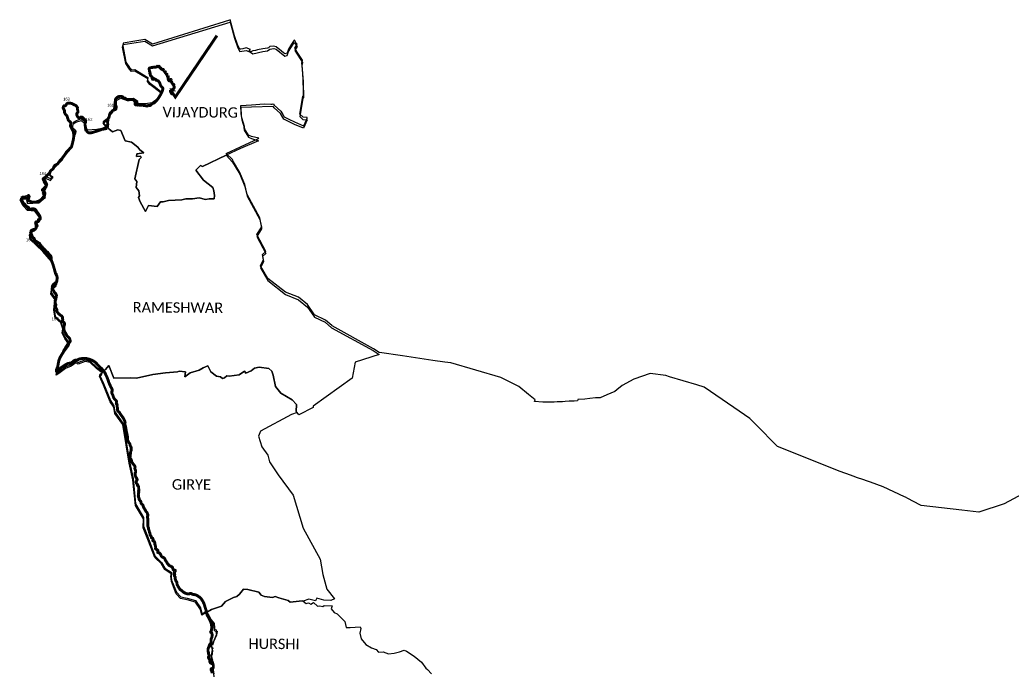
# Model space of a CAD drawing. Header units: metres. Extents: x 0 to 561379, y 0 to 4092696.
# Drawn here: x 319746 to 336925, y 1821421 to 1832676 of the extents above; entities that cross this region are included whole.
import ezdxf

# ---------------------------------------------------------------- set-up
doc = ezdxf.new("R2010")
doc.units = ezdxf.units.M
for name, color, linetype in [('COASTLINE', 5, 'Continuous'), ('DISTRICT BOUNDRY', 86, 'Continuous'), ('UNPROTECTED', 130, 'Continuous'), ('UNPROTECTED DUE TO CREEK', 150, 'Continuous'), ('VILLAGE BOUNDRY', 32, 'Continuous'), ('VILLAGE NAME', 1, 'Continuous')]:
    doc.layers.add(name, color=color, linetype=linetype)
doc.styles.get("Standard").update_dxf_attribs({"font": 'arial.ttf'})

msp = doc.modelspace()

# ---------------------------------------------------------------- linework, layer by layer
at = {"layer": 'COASTLINE', "const_width": 50, "flags": 128}
msp.add_lwpolyline([(323155, 1832405), (322435, 1831342), (322391, 1831408), (322375, 1831399), (322372, 1831401), (322370, 1831404), (322366, 1831411), (322360, 1831421), (322357, 1831425), (322355, 1831428), (322353, 1831435), (322353, 1831443), (322353, 1831447), (322353, 1831447), (322356, 1831448), (322358, 1831447), (322360, 1831447), (322361, 1831446), (322362, 1831446), (322363, 1831445), (322365, 1831444), (322367, 1831444), (322369, 1831445), (322370, 1831446), (322370, 1831447), (322375, 1831448), (322380, 1831449), (322382, 1831450), (322384, 1831451), (322385, 1831452), (322386, 1831454), (322387, 1831456), (322388, 1831457), (322389, 1831458), (322390, 1831459), (322390, 1831459), (322390, 1831460), (322390, 1831461), (322391, 1831461), (322391, 1831462), (322392, 1831463), (322392, 1831464), (322393, 1831465), (322392, 1831466), (322394, 1831466), (322395, 1831466), (322397, 1831467), (322398, 1831468), (322399, 1831469), (322399, 1831470), (322399, 1831471), (322398, 1831471), (322398, 1831471), (322397, 1831471), (322397, 1831472), (322397, 1831473), (322398, 1831474), (322399, 1831477), (322399, 1831479), (322399, 1831481), (322400, 1831485), (322407, 1831489), (322412, 1831495), (322414, 1831501), (322417, 1831506), (322418, 1831509), (322418, 1831517), (322413, 1831529), (322404, 1831546), (322409, 1831552), (322410, 1831556), (322408, 1831560), (322404, 1831562), (322400, 1831562), (322397, 1831563), (322389, 1831572), (322375, 1831590), (322373, 1831594), (322373, 1831600), (322373, 1831604), (322372, 1831607), (322370, 1831609), (322367, 1831609), (322364, 1831609), (322358, 1831617), (322350, 1831625), (322347, 1831626), (322351, 1831630), (322355, 1831629), (322359, 1831632), (322364, 1831635), (322365, 1831640), (322363, 1831643), (322360, 1831646), (322357, 1831646), (322352, 1831646), (322347, 1831643), (322345, 1831639), (322346, 1831634), (322338, 1831629), (322328, 1831624), (322326, 1831625), (322322, 1831630), (322322, 1831633), (322321, 1831636), (322319, 1831639), (322316, 1831641), (322314, 1831647), (322311, 1831657), (322310, 1831676), (322308, 1831680), (322306, 1831684), (322306, 1831687), (322312, 1831691), (322312, 1831695), (322312, 1831697), (322309, 1831699), (322306, 1831701), (322304, 1831700), (322301, 1831699), (322288, 1831727), (322289, 1831728), (322291, 1831733), (322291, 1831737), (322288, 1831739), (322284, 1831740), (322281, 1831738), (322259, 1831769), (322262, 1831772), (322264, 1831774), (322263, 1831777), (322263, 1831779), (322262, 1831781), (322260, 1831782), (322258, 1831782), (322256, 1831782), (322254, 1831781), (322253, 1831780), (322227, 1831807), (322229, 1831810), (322229, 1831815), (322226, 1831818), (322222, 1831818), (322216, 1831817), (322211, 1831818), (322205, 1831822), (322198, 1831825), (322187, 1831830), (322184, 1831834), (322184, 1831838), (322185, 1831842), (322182, 1831846), (322178, 1831848), (322174, 1831846), (322157, 1831860), (322158, 1831864), (322158, 1831870), (322155, 1831873), (322151, 1831875), (322147, 1831873), (322145, 1831870), (322141, 1831868), (322131, 1831869), (322126, 1831870), (322125, 1831872), (322123, 1831873), (322120, 1831874), (322118, 1831872), (322115, 1831869), (322112, 1831865), (322098, 1831859), (322087, 1831857), (322082, 1831857), (322079, 1831861), (322075, 1831862), (322071, 1831861), (322067, 1831858), (322053, 1831857), (322045, 1831856), (322041, 1831857), (322038, 1831856), (322035, 1831853), (322031, 1831852), (322026, 1831852), (322020, 1831852), (322008, 1831851), (322000, 1831848), (321990, 1831845), (321985, 1831842), (321982, 1831836), (321981, 1831830), (321983, 1831825), (321983, 1831820), (321983, 1831818), (321985, 1831815), (321985, 1831812), (321985, 1831807), (321986, 1831802), (321986, 1831796), (321987, 1831792), (321992, 1831787), (321997, 1831766), (321999, 1831757), (321997, 1831754), (321996, 1831751), (321996, 1831748), (321999, 1831744), (322001, 1831739), (322002, 1831734), (322004, 1831723), (322008, 1831712), (322012, 1831707), (322019, 1831701), (322029, 1831693), (322039, 1831681), (322044, 1831676), (322044, 1831673), (322041, 1831671), (322038, 1831668), (322036, 1831663), (322037, 1831656), (322041, 1831651), (322048, 1831649), (322054, 1831652), (322056, 1831655), (322057, 1831660), (322057, 1831662), (322058, 1831664), (322060, 1831664), (322065, 1831662), (322074, 1831657), (322086, 1831649), (322095, 1831646), (322101, 1831643), (322101, 1831638), (322102, 1831635), (322104, 1831633), (322107, 1831633), (322109, 1831633), (322140, 1831621), (322152, 1831608), (322168, 1831580), (322178, 1831548), (322187, 1831532), (322204, 1831515), (322216, 1831503), (322220, 1831493), (322217, 1831472), (322207, 1831437), (322185, 1831392), (322132, 1831307), (322091, 1831262), (322069, 1831242), (322066, 1831241), (322063, 1831241), (322060, 1831242), (322055, 1831241), (322049, 1831237), (322033, 1831225), (322022, 1831214), (322009, 1831201), (322005, 1831198), (321999, 1831197), (321991, 1831198), (321977, 1831199), (321968, 1831198), (321959, 1831193), (321951, 1831188), (321946, 1831187), (321940, 1831187), (321935, 1831188), (321928, 1831191), (321921, 1831194), (321915, 1831196), (321910, 1831199), (321909, 1831200), (321907, 1831200), (321902, 1831199), (321896, 1831197), (321891, 1831196), (321887, 1831196), (321885, 1831197), (321882, 1831200), (321879, 1831204), (321876, 1831205), (321867, 1831205), (321854, 1831204), (321843, 1831204), (321831, 1831201), (321824, 1831200), (321817, 1831200), (321810, 1831203), (321803, 1831205), (321797, 1831205), (321787, 1831205), (321780, 1831204), (321776, 1831204), (321769, 1831206), (321763, 1831207), (321757, 1831206), (321752, 1831206), (321747, 1831208), (321744, 1831211), (321740, 1831216), (321738, 1831220), (321737, 1831227), (321737, 1831233), (321739, 1831239), (321742, 1831242), (321748, 1831247), (321750, 1831250), (321750, 1831253), (321748, 1831256), (321744, 1831260), (321739, 1831267), (321730, 1831276), (321724, 1831283), (321715, 1831292), (321708, 1831296), (321700, 1831299), (321689, 1831303), (321675, 1831304), (321667, 1831303), (321656, 1831300), (321647, 1831300), (321636, 1831297), (321631, 1831294), (321624, 1831293), (321615, 1831294), (321608, 1831297), (321597, 1831300), (321590, 1831303), (321580, 1831308), (321577, 1831311), (321574, 1831316), (321571, 1831320), (321568, 1831322), (321565, 1831323), (321560, 1831323), (321554, 1831323), (321550, 1831325), (321538, 1831331), (321533, 1831335), (321529, 1831339), (321524, 1831345), (321521, 1831348), (321516, 1831350), (321507, 1831352), (321495, 1831355), (321483, 1831356), (321474, 1831355), (321464, 1831353), (321450, 1831349), (321439, 1831344), (321433, 1831339), (321422, 1831331), (321411, 1831321), (321404, 1831310), (321401, 1831301), (321399, 1831292), (321399, 1831280), (321400, 1831275), (321403, 1831268), (321404, 1831262), (321404, 1831251), (321404, 1831241), (321404, 1831230), (321404, 1831218), (321403, 1831210), (321401, 1831203), (321400, 1831200), (321400, 1831196), (321401, 1831193), (321405, 1831190), (321409, 1831186), (321413, 1831180), (321414, 1831175), (321414, 1831168), (321412, 1831158), (321409, 1831148), (321407, 1831142), (321406, 1831137), (321402, 1831131), (321400, 1831128), (321397, 1831126), (321387, 1831123), (321378, 1831119), (321359, 1831113), (321349, 1831108), (321343, 1831102), (321341, 1831094), (321338, 1831085), (321336, 1831081), (321328, 1831078), (321318, 1831074), (321311, 1831069), (321306, 1831061), (321303, 1831051), (321295, 1831032), (321294, 1831025), (321293, 1831017), (321292, 1831004), (321290, 1830998), (321288, 1830991), (321282, 1830982), (321278, 1830978), (321275, 1830976), (321273, 1830972), (321272, 1830967), (321270, 1830955), (321270, 1830951), (321272, 1830947), (321272, 1830944), (321271, 1830941), (321269, 1830937), (321266, 1830932), (321262, 1830918), (321263, 1830909), (321266, 1830880), (321266, 1830861), (321264, 1830841), (321255, 1830824), (321248, 1830815), (321199, 1830798), (321125, 1830769), (321023, 1830737), (320976, 1830723), (320954, 1830723), (320936, 1830726), (320921, 1830733), (320912, 1830742), (320904, 1830755), (320896, 1830771), (320889, 1830790), (320879, 1830831), (320872, 1830863), (320872, 1830869), (320873, 1830879), (320873, 1830889), (320874, 1830896), (320876, 1830899), (320880, 1830902), (320881, 1830904), (320882, 1830915), (320882, 1830925), (320881, 1830934), (320878, 1830940), (320872, 1830948), (320867, 1830955), (320857, 1830965), (320852, 1830968), (320847, 1830970), (320844, 1830973), (320834, 1830986), (320828, 1830992), (320824, 1830994), (320819, 1830995), (320811, 1830996), (320809, 1830996), (320808, 1830997), (320805, 1830998), (320802, 1830998), (320799, 1830996), (320795, 1830992), (320788, 1830987), (320779, 1830983), (320771, 1830982), (320766, 1830984), (320758, 1830991), (320745, 1831004), (320740, 1831011), (320736, 1831020), (320733, 1831028), (320732, 1831036), (320730, 1831042), (320730, 1831050), (320732, 1831057), (320737, 1831065), (320745, 1831073), (320751, 1831081), (320752, 1831086), (320752, 1831095), (320748, 1831108), (320747, 1831114), (320744, 1831126), (320741, 1831138), (320740, 1831145), (320740, 1831150), (320741, 1831154), (320742, 1831158), (320742, 1831161), (320741, 1831163), (320738, 1831167), (320736, 1831171), (320733, 1831176), (320728, 1831182), (320724, 1831187), (320715, 1831196), (320708, 1831200), (320697, 1831204), (320684, 1831211), (320669, 1831218), (320657, 1831225), (320643, 1831231), (320625, 1831236), (320613, 1831237), (320594, 1831237), (320579, 1831237), (320571, 1831235), (320566, 1831232), (320558, 1831227), (320554, 1831221), (320548, 1831210), (320545, 1831204), (320541, 1831199), (320533, 1831193), (320526, 1831191), (320518, 1831191), (320511, 1831191), (320508, 1831189), (320505, 1831185), (320501, 1831178), (320498, 1831170), (320496, 1831161), (320496, 1831154), (320497, 1831148), (320501, 1831142), (320508, 1831128), (320514, 1831118), (320518, 1831108), (320520, 1831103), (320521, 1831099), (320521, 1831095), (320520, 1831092), (320518, 1831089), (320517, 1831085), (320518, 1831076), (320520, 1831070), (320524, 1831064), (320529, 1831054), (320532, 1831049), (320536, 1831044), (320541, 1831039), (320551, 1831028), (320558, 1831021), (320561, 1831017), (320563, 1831012), (320565, 1831004), (320570, 1830987), (320574, 1830977), (320577, 1830971), (320579, 1830963), (320580, 1830953), (320581, 1830950), (320586, 1830944), (320593, 1830935), (320600, 1830929), (320611, 1830919), (320617, 1830915), (320621, 1830912), (320623, 1830908), (320626, 1830895), (320625, 1830873), (320623, 1830856), (320621, 1830844), (320622, 1830839), (320627, 1830829), (320634, 1830817), (320645, 1830796), (320658, 1830772), (320663, 1830763), (320667, 1830753), (320670, 1830745), (320671, 1830732), (320672, 1830724), (320677, 1830712), (320679, 1830706), (320679, 1830701), (320679, 1830693), (320679, 1830670), (320677, 1830644), (320674, 1830628), (320669, 1830599), (320659, 1830555), (320647, 1830508), (320644, 1830496), (320641, 1830486), (320637, 1830479), (320631, 1830472), (320622, 1830465), (320613, 1830456), (320607, 1830446), (320598, 1830436), (320588, 1830425), (320576, 1830414), (320571, 1830408), (320564, 1830404), (320557, 1830399), (320551, 1830391), (320546, 1830382), (320537, 1830365), (320531, 1830355), (320521, 1830342), (320514, 1830333), (320504, 1830319), (320495, 1830307), (320477, 1830284), (320458, 1830264), (320443, 1830248), (320426, 1830224), (320413, 1830205), (320404, 1830194), (320398, 1830187), (320390, 1830182), (320373, 1830174), (320356, 1830164), (320345, 1830154), (320338, 1830144), (320333, 1830131), (320328, 1830117), (320325, 1830109), (320318, 1830101), (320308, 1830091), (320295, 1830082), (320285, 1830074), (320277, 1830066), (320271, 1830056), (320267, 1830043), (320264, 1830032), (320234, 1830006), (320213, 1829984), (320196, 1829967), (320175, 1829949), (320161, 1829939), (320153, 1829934), (320150, 1829928), (320151, 1829917), (320159, 1829903), (320163, 1829897), (320166, 1829887), (320168, 1829875), (320174, 1829863), (320183, 1829850), (320196, 1829835), (320202, 1829825), (320204, 1829817), (320202, 1829805), (320198, 1829795), (320180, 1829784), (320169, 1829775), (320164, 1829767), (320161, 1829761), (320156, 1829753), (320152, 1829750), (320145, 1829747), (320139, 1829743), (320137, 1829740), (320136, 1829736), (320136, 1829733), (320139, 1829730), (320156, 1829719), (320166, 1829710), (320175, 1829696), (320179, 1829687), (320180, 1829677), (320179, 1829667), (320171, 1829645), (320161, 1829628), (320130, 1829586), (320119, 1829575), (320106, 1829564), (320085, 1829550), (320062, 1829540), (320037, 1829532), (320011, 1829526), (319986, 1829525), (319963, 1829527), (319935, 1829535), (319915, 1829544), (319908, 1829550), (319899, 1829559), (319893, 1829566), (319890, 1829573), (319889, 1829578), (319891, 1829586), (319894, 1829591), (319897, 1829595), (319900, 1829599), (319903, 1829605), (319904, 1829612), (319906, 1829620), (319906, 1829628), (319904, 1829632), (319900, 1829638), (319897, 1829640), (319895, 1829640), (319892, 1829639), (319890, 1829635), (319886, 1829628), (319883, 1829624), (319880, 1829623), (319877, 1829622), (319873, 1829621), (319869, 1829622), (319864, 1829623), (319862, 1829623), (319861, 1829623), (319859, 1829623), (319858, 1829622), (319857, 1829621), (319856, 1829620), (319853, 1829620), (319851, 1829620), (319850, 1829620), (319848, 1829619), (319847, 1829617), (319846, 1829616), (319846, 1829614), (319846, 1829613), (319845, 1829613), (319841, 1829613), (319837, 1829614), (319835, 1829614), (319834, 1829614), (319832, 1829613), (319832, 1829613), (319831, 1829613), (319831, 1829613), (319831, 1829614), (319830, 1829615), (319829, 1829615), (319828, 1829616), (319826, 1829615), (319825, 1829615), (319824, 1829613), (319823, 1829612), (319821, 1829611), (319819, 1829611), (319817, 1829611), (319814, 1829610), (319814, 1829611), (319814, 1829611), (319813, 1829611), (319813, 1829611), (319812, 1829611), (319812, 1829611), (319811, 1829611), (319811, 1829610), (319809, 1829610), (319807, 1829609), (319806, 1829608), (319805, 1829607), (319804, 1829606), (319803, 1829605), (319802, 1829605), (319801, 1829606), (319801, 1829606), (319800, 1829607), (319798, 1829607), (319793, 1829608), (319792, 1829608), (319791, 1829608), (319790, 1829607), (319788, 1829606), (319787, 1829605), (319787, 1829605), (319786, 1829604), (319786, 1829603), (319785, 1829602), (319784, 1829602), (319784, 1829600), (319785, 1829598), (319785, 1829594), (319786, 1829593), (319786, 1829591), (319786, 1829590), (319785, 1829588), (319784, 1829586), (319784, 1829585), (319784, 1829584), (319783, 1829583), (319781, 1829583), (319777, 1829581), (319775, 1829581), (319773, 1829580), (319772, 1829578), (319771, 1829577), (319771, 1829576), (319772, 1829573), (319773, 1829571), (319775, 1829570), (319777, 1829569), (319777, 1829568), (319777, 1829566), (319777, 1829563), (319778, 1829561), (319779, 1829559), (319781, 1829557), (319782, 1829555), (319782, 1829553), (319783, 1829551), (319783, 1829550), (319784, 1829549), (319786, 1829548), (319789, 1829545), (319791, 1829541), (319792, 1829538), (319792, 1829537), (319794, 1829536), (319795, 1829534), (319796, 1829530), (319796, 1829527), (319797, 1829524), (319799, 1829520), (319802, 1829516), (319804, 1829512), (319804, 1829510), (319807, 1829505), (319808, 1829502), (319810, 1829501), (319814, 1829499), (319820, 1829498), (319824, 1829497), (319826, 1829495), (319831, 1829488), (319833, 1829483), (319835, 1829478), (319835, 1829474), (319836, 1829472), (319838, 1829470), (319843, 1829468), (319849, 1829465), (319853, 1829463), (319856, 1829460), (319858, 1829456), (319862, 1829452), (319865, 1829450), (319871, 1829447), (319882, 1829443), (319888, 1829441), (319892, 1829438), (319898, 1829430), (319899, 1829424), (319901, 1829417), (319903, 1829414), (319910, 1829411), (319924, 1829405), (319933, 1829404), (319940, 1829407), (319956, 1829412), (319967, 1829412), (319980, 1829413), (319994, 1829409), (320010, 1829401), (320023, 1829389), (320036, 1829367), (320053, 1829343), (320065, 1829326), (320084, 1829299), (320092, 1829280), (320096, 1829269), (320100, 1829259), (320101, 1829248), (320098, 1829237), (320090, 1829233), (320085, 1829227), (320078, 1829213), (320071, 1829200), (320062, 1829191), (320049, 1829187), (320040, 1829187), (320030, 1829186), (320024, 1829183), (320020, 1829177), (320018, 1829165), (320021, 1829152), (320029, 1829139), (320039, 1829132), (320044, 1829124), (320045, 1829118), (320043, 1829112), (320038, 1829109), (320036, 1829109), (320034, 1829109), (320032, 1829109), (320031, 1829109), (320030, 1829109), (320030, 1829108), (320028, 1829107), (320027, 1829104), (320027, 1829103), (320026, 1829103), (320025, 1829102), (320025, 1829101), (320025, 1829101), (320026, 1829100), (320027, 1829097), (320029, 1829092), (320030, 1829088), (320030, 1829085), (320027, 1829080), (320023, 1829075), (320020, 1829072), (320018, 1829067), (320017, 1829064), (320015, 1829060), (320011, 1829058), (320007, 1829057), (319998, 1829056), (319979, 1829053), (319970, 1829050), (319966, 1829048), (319953, 1829041), (319943, 1829036), (319940, 1829033), (319939, 1829030), (319939, 1829022), (319941, 1829014), (319942, 1829006), (319943, 1828996), (319945, 1828978), (319947, 1828968), (319952, 1828960), (319956, 1828946), (319962, 1828933), (319968, 1828922), (319981, 1828908), (319992, 1828900), (319996, 1828892), (320000, 1828877), (320003, 1828865), (320007, 1828861), (320024, 1828851), (320044, 1828840), (320054, 1828832), (320061, 1828825), (320064, 1828823), (320072, 1828821), (320080, 1828818), (320086, 1828813), (320089, 1828810), (320092, 1828806), (320093, 1828800), (320094, 1828792), (320096, 1828788), (320102, 1828783), (320108, 1828780), (320110, 1828778), (320110, 1828775), (320111, 1828770), (320112, 1828767), (320118, 1828764), (320125, 1828760), (320132, 1828754), (320140, 1828743), (320147, 1828734), (320153, 1828726), (320160, 1828720), (320172, 1828713), (320178, 1828707), (320186, 1828696), (320196, 1828682), (320205, 1828672), (320213, 1828666), (320220, 1828663), (320227, 1828659), (320233, 1828651), (320244, 1828635), (320253, 1828620), (320260, 1828615), (320269, 1828607), (320276, 1828601), (320281, 1828593), (320288, 1828576), (320289, 1828562), (320289, 1828540), (320292, 1828520), (320323, 1828438), (320365, 1828289), (320383, 1828256), (320387, 1828246), (320391, 1828232), (320393, 1828216), (320390, 1828199), (320386, 1828170), (320384, 1828154), (320381, 1828147), (320375, 1828142), (320365, 1828135), (320351, 1828123), (320334, 1828110), (320317, 1828091), (320314, 1828084), (320310, 1828078), (320308, 1828074), (320307, 1828068), (320308, 1828061), (320309, 1828053), (320308, 1828046), (320306, 1828039), (320304, 1828033), (320304, 1828026), (320306, 1828022), (320314, 1828014), (320320, 1828007), (320322, 1828004), (320324, 1828000), (320326, 1827998), (320329, 1827995), (320333, 1827991), (320335, 1827986), (320337, 1827981), (320341, 1827971), (320345, 1827966), (320351, 1827960), (320354, 1827957), (320359, 1827951), (320366, 1827945), (320371, 1827937), (320375, 1827928), (320377, 1827920), (320379, 1827912), (320378, 1827906), (320376, 1827903), (320374, 1827898), (320372, 1827893), (320372, 1827891), (320372, 1827887), (320374, 1827882), (320374, 1827879), (320372, 1827869), (320370, 1827857), (320365, 1827839), (320361, 1827831), (320358, 1827826), (320358, 1827821), (320359, 1827813), (320359, 1827804), (320358, 1827795), (320357, 1827784), (320358, 1827777), (320360, 1827771), (320365, 1827763), (320368, 1827756), (320369, 1827752), (320367, 1827743), (320366, 1827736), (320364, 1827731), (320361, 1827723), (320360, 1827717), (320362, 1827710), (320369, 1827700), (320377, 1827688), (320383, 1827675), (320387, 1827666), (320387, 1827651), (320387, 1827641), (320390, 1827634), (320399, 1827620), (320420, 1827595), (320441, 1827577), (320456, 1827567), (320469, 1827559), (320480, 1827547), (320483, 1827538), (320483, 1827525), (320484, 1827516), (320486, 1827511), (320488, 1827504), (320488, 1827499), (320485, 1827489), (320484, 1827482), (320486, 1827472), (320489, 1827462), (320496, 1827456), (320507, 1827450), (320513, 1827444), (320517, 1827434), (320519, 1827423), (320521, 1827414), (320518, 1827406), (320515, 1827396), (320511, 1827385), (320509, 1827369), (320509, 1827349), (320510, 1827324), (320514, 1827305), (320522, 1827289), (320538, 1827260), (320551, 1827234), (320562, 1827215), (320577, 1827202), (320594, 1827186), (320607, 1827168), (320613, 1827152), (320617, 1827130), (320615, 1827116), (320605, 1827102), (320593, 1827092), (320581, 1827078), (320565, 1827054), (320546, 1827026), (320531, 1826997), (320509, 1826965), (320500, 1826938), (320492, 1826921), (320480, 1826907), (320445, 1826848), (320429, 1826813), (320420, 1826786), (320412, 1826743), (320402, 1826688), (320381, 1826633), (320377, 1826612), (320377, 1826606), (320382, 1826601), (320390, 1826600), (320399, 1826603), (320414, 1826616), (320433, 1826640), (320452, 1826661), (320482, 1826681), (320529, 1826712), (320575, 1826738), (320592, 1826741), (320610, 1826743), (320629, 1826747), (320654, 1826762), (320675, 1826781), (320693, 1826792), (320715, 1826797), (320735, 1826797), (320746, 1826800), (320755, 1826806), (320771, 1826815), (320798, 1826820), (320846, 1826827), (320891, 1826826), (320955, 1826809), (321015, 1826784), (321060, 1826751), (321120, 1826685), (321165, 1826646), (321215, 1826582), (321255, 1826497), (321277, 1826438), (321284, 1826411), (321295, 1826388), (321308, 1826360), (321320, 1826331), (321335, 1826308), (321340, 1826297), (321342, 1826288), (321342, 1826279), (321343, 1826269), (321343, 1826261), (321342, 1826257), (321340, 1826253), (321336, 1826248), (321336, 1826242), (321336, 1826231), (321339, 1826224), (321342, 1826216), (321347, 1826206), (321352, 1826196), (321355, 1826187), (321361, 1826170), (321368, 1826149), (321380, 1826128), (321398, 1826108), (321410, 1826099), (321416, 1826092), (321419, 1826084), (321419, 1826075), (321416, 1826064), (321414, 1826051), (321415, 1826044), (321421, 1826038), (321427, 1826031), (321429, 1826025), (321429, 1826019), (321427, 1826010), (321426, 1826003), (321428, 1825992), (321433, 1825981), (321435, 1825971), (321435, 1825956), (321436, 1825935), (321437, 1825925), (321439, 1825921), (321443, 1825912), (321452, 1825907), (321460, 1825902), (321466, 1825896), (321470, 1825888), (321479, 1825872), (321487, 1825861), (321495, 1825850), (321510, 1825829), (321527, 1825807), (321535, 1825794), (321542, 1825781), (321555, 1825757), (321561, 1825741), (321565, 1825727), (321566, 1825715), (321564, 1825704), (321562, 1825698), (321559, 1825690), (321561, 1825682), (321565, 1825675), (321572, 1825660), (321576, 1825642), (321578, 1825623), (321583, 1825595), (321588, 1825568), (321602, 1825503), (321610, 1825466), (321611, 1825453), (321609, 1825432), (321611, 1825412), (321619, 1825392), (321634, 1825367), (321648, 1825350), (321651, 1825340), (321654, 1825322), (321661, 1825306), (321671, 1825289), (321673, 1825278), (321673, 1825256), (321672, 1825237), (321668, 1825228), (321663, 1825214), (321661, 1825204), (321659, 1825176), (321657, 1825160), (321657, 1825145), (321656, 1825136), (321653, 1825125), (321652, 1825117), (321652, 1825108), (321654, 1825102), (321660, 1825094), (321669, 1825084), (321674, 1825073), (321678, 1825056), (321683, 1825039), (321690, 1825023), (321705, 1825002), (321718, 1824986), (321728, 1824975), (321733, 1824969), (321736, 1824962), (321738, 1824957), (321739, 1824949), (321738, 1824938), (321736, 1824929), (321736, 1824923), (321737, 1824915), (321741, 1824906), (321745, 1824899), (321746, 1824892), (321750, 1824881), (321750, 1824864), (321748, 1824853), (321744, 1824847), (321740, 1824844), (321739, 1824840), (321738, 1824829), (321742, 1824808), (321748, 1824784), (321754, 1824772), (321764, 1824758), (321771, 1824743), (321773, 1824737), (321775, 1824729), (321773, 1824724), (321768, 1824720), (321765, 1824711), (321762, 1824702), (321758, 1824694), (321758, 1824684), (321760, 1824675), (321765, 1824665), (321779, 1824649), (321784, 1824640), (321782, 1824636), (321781, 1824630), (321784, 1824624), (321788, 1824622), (321791, 1824619), (321793, 1824618), (321795, 1824616), (321797, 1824613), (321798, 1824608), (321800, 1824599), (321802, 1824587), (321802, 1824575), (321804, 1824560), (321805, 1824549), (321805, 1824546), (321803, 1824542), (321800, 1824539), (321798, 1824536), (321798, 1824534), (321800, 1824531), (321802, 1824525), (321804, 1824516), (321802, 1824508), (321798, 1824500), (321798, 1824496), (321798, 1824489), (321797, 1824482), (321796, 1824474), (321795, 1824471), (321796, 1824467), (321798, 1824463), (321799, 1824454), (321798, 1824450), (321794, 1824444), (321795, 1824438), (321799, 1824430), (321802, 1824422), (321808, 1824410), (321811, 1824387), (321817, 1824376), (321828, 1824364), (321837, 1824354), (321840, 1824346), (321842, 1824332), (321844, 1824322), (321848, 1824315), (321855, 1824308), (321864, 1824301), (321870, 1824296), (321876, 1824288), (321879, 1824276), (321882, 1824265), (321885, 1824256), (321889, 1824248), (321894, 1824239), (321900, 1824229), (321907, 1824218), (321913, 1824208), (321920, 1824198), (321922, 1824193), (321923, 1824186), (321928, 1824180), (321933, 1824175), (321937, 1824171), (321944, 1824164), (321948, 1824156), (321951, 1824147), (321953, 1824139), (321957, 1824134), (321958, 1824131), (321962, 1824123), (321962, 1824116), (321961, 1824111), (321958, 1824108), (321955, 1824102), (321952, 1824096), (321951, 1824091), (321951, 1824084), (321954, 1824078), (321956, 1824065), (321960, 1824055), (321961, 1824048), (321960, 1824036), (321959, 1824026), (321959, 1824014), (321961, 1824006), (321961, 1823995), (321960, 1823984), (321960, 1823977), (321959, 1823966), (321960, 1823944), (321961, 1823931), (321961, 1823921), (321964, 1823911), (321969, 1823904), (321971, 1823894), (321971, 1823885), (321972, 1823874), (321975, 1823866), (321981, 1823852), (321985, 1823841), (321987, 1823826), (321989, 1823819), (321995, 1823808), (321998, 1823797), (321999, 1823789), (321999, 1823781), (321999, 1823776), (322002, 1823770), (322007, 1823762), (322014, 1823755), (322018, 1823750), (322019, 1823742), (322021, 1823730), (322024, 1823725), (322030, 1823721), (322041, 1823718), (322045, 1823715), (322048, 1823711), (322050, 1823704), (322051, 1823698), (322049, 1823687), (322046, 1823679), (322048, 1823672), (322055, 1823668), (322065, 1823665), (322072, 1823659), (322077, 1823652), (322079, 1823643), (322080, 1823633), (322079, 1823624), (322080, 1823613), (322083, 1823607), (322088, 1823598), (322090, 1823587), (322092, 1823578), (322096, 1823567), (322096, 1823556), (322093, 1823549), (322092, 1823542), (322094, 1823534), (322104, 1823527), (322116, 1823521), (322126, 1823516), (322132, 1823510), (322135, 1823499), (322132, 1823489), (322130, 1823481), (322132, 1823473), (322142, 1823468), (322156, 1823465), (322169, 1823453), (322176, 1823445), (322183, 1823433), (322188, 1823417), (322198, 1823403), (322210, 1823394), (322225, 1823387), (322238, 1823380), (322249, 1823371), (322257, 1823356), (322261, 1823343), (322266, 1823332), (322271, 1823323), (322277, 1823317), (322285, 1823307), (322290, 1823297), (322295, 1823286), (322298, 1823280), (322305, 1823276), (322310, 1823272), (322312, 1823268), (322314, 1823262), (322319, 1823255), (322326, 1823249), (322339, 1823242), (322348, 1823238), (322361, 1823231), (322369, 1823227), (322378, 1823223), (322382, 1823220), (322386, 1823214), (322387, 1823206), (322390, 1823199), (322393, 1823194), (322394, 1823190), (322395, 1823185), (322397, 1823176), (322401, 1823171), (322409, 1823169), (322418, 1823168), (322424, 1823167), (322430, 1823164), (322432, 1823162), (322434, 1823161), (322435, 1823155), (322435, 1823148), (322431, 1823145), (322424, 1823142), (322420, 1823137), (322418, 1823132), (322418, 1823128), (322419, 1823121), (322421, 1823115), (322423, 1823109), (322423, 1823103), (322420, 1823101), (322419, 1823100), (322418, 1823096), (322420, 1823093), (322423, 1823088), (322425, 1823085), (322424, 1823078), (322421, 1823074), (322419, 1823070), (322419, 1823066), (322422, 1823062), (322427, 1823057), (322432, 1823049), (322433, 1823044), (322433, 1823035), (322433, 1823026), (322434, 1823020), (322434, 1823013), (322437, 1823003), (322440, 1822997), (322443, 1822991), (322446, 1822978), (322450, 1822970), (322456, 1822965), (322459, 1822961), (322462, 1822957), (322464, 1822950), (322463, 1822941), (322464, 1822932), (322466, 1822919), (322468, 1822912), (322472, 1822908), (322474, 1822903), (322478, 1822895), (322481, 1822887), (322484, 1822882), (322490, 1822875), (322494, 1822868), (322501, 1822855), (322506, 1822847), (322511, 1822840), (322516, 1822835), (322525, 1822826), (322534, 1822821), (322541, 1822816), (322546, 1822812), (322551, 1822808), (322556, 1822803), (322562, 1822798), (322571, 1822790), (322584, 1822782), (322594, 1822775), (322608, 1822769), (322624, 1822762), (322633, 1822759), (322642, 1822758), (322659, 1822755), (322669, 1822755), (322675, 1822756), (322681, 1822759), (322685, 1822762), (322696, 1822763), (322708, 1822762), (322720, 1822756), (322733, 1822750), (322743, 1822747), (322753, 1822746), (322764, 1822744), (322772, 1822742), (322776, 1822741), (322785, 1822739), (322800, 1822735), (322812, 1822728), (322829, 1822715), (322858, 1822698), (322875, 1822682), (322888, 1822664), (322915, 1822621), (322934, 1822579), (322948, 1822532), (322966, 1822475), (322984, 1822395), (323015, 1822335), (323043, 1822282), (323055, 1822249), (323062, 1822212), (323065, 1822170), (323063, 1822154), (323062, 1822144), (323060, 1822135), (323059, 1822122), (323056, 1822116), (323052, 1822107), (323048, 1822100), (323046, 1822096), (323047, 1822092), (323051, 1822089), (323059, 1822087), (323065, 1822082), (323068, 1822075), (323070, 1822065), (323072, 1822040), (323069, 1822011), (323062, 1821992), (323055, 1821979), (323053, 1821970), (323052, 1821957), (323053, 1821946), (323055, 1821933), (323055, 1821924), (323052, 1821912), (323048, 1821904), (323042, 1821896), (323031, 1821884), (323026, 1821876), (323022, 1821863), (323016, 1821846), (323013, 1821837), (323004, 1821813), (323000, 1821792), (323001, 1821767), (323003, 1821756), (323008, 1821743), (323008, 1821733), (323008, 1821725), (323011, 1821717), (323015, 1821708), (323018, 1821699), (323019, 1821690), (323015, 1821682), (323009, 1821670), (323007, 1821658), (323010, 1821647), (323017, 1821635), (323025, 1821628), (323029, 1821617), (323031, 1821606), (323030, 1821590), (323032, 1821583), (323037, 1821575), (323039, 1821566), (323043, 1821561), (323058, 1821555), (323074, 1821550), (323083, 1821542), (323088, 1821534), (323092, 1821522), (323093, 1821506), (323092, 1821486), (323088, 1821477), (323084, 1821472), (323073, 1821468), (323065, 1821465), (323056, 1821460), (323052, 1821452), (323052, 1821444), (323056, 1821435), (323063, 1821422), (323067, 1821412), (323069, 1821401), (323070, 1821385)], dxfattribs=at)
at = {"layer": 'DISTRICT BOUNDRY'}
msp.add_polyline3d([(337166, 1824524, 0), (336771, 1824310, 0), (336331, 1824167, 0), (336039, 1824203, 0), (335337, 1824282, 0), (335314, 1824294, 0), (335104, 1824405, 0), (335063, 1824427, 0), (335048, 1824433, 0), (334679, 1824608, 0), (334458, 1824685, 0), (334404, 1824704, 0), (334324, 1824731, 0), (334231, 1824764, 0), (334158, 1824790, 0), (334110, 1824807, 0), (333934, 1824869, 0), (332852, 1825303, 0), (332474, 1825681, 0), (332370, 1825785, 0), (332092, 1825976, 0), (331579, 1826328, 0), (331452, 1826367, 0), (330981, 1826509, 0), (330916, 1826533, 0), (330650, 1826565, 0), (330368, 1826469, 0), (330162, 1826355, 0), (330073, 1826283, 0), (330038, 1826255, 0), (329899, 1826199, 0), (329783, 1826143, 0), (329705, 1826142, 0), (329606, 1826131, 0), (329520, 1826123, 0), (329396, 1826115, 0), (329390, 1826090, 0), (329334, 1826088, 0), (329247, 1826084, 0), (329175, 1826080, 0), (329132, 1826078, 0), (329038, 1826074, 0), (328988, 1826071, 0), (328830, 1826067, 0), (328789, 1826070, 0), (328646, 1826081, 0), (328659, 1826112, 0), (328546, 1826204, 0), (328376, 1826341, 0), (328273, 1826394, 0), (328065, 1826498, 0), (327198, 1826747, 0), (327095, 1826762, 0), (326889, 1826792, 0), (326366, 1826868, 0), (325967, 1826927, 0), (325962, 1826925, 0), (325861, 1826994, 0), (325147, 1827388, 0), (325141, 1827392, 0), (325032, 1827487, 0), (324845, 1827580, 0), (324724, 1827759, 0), (324563, 1827882, 0), (324339, 1827968, 0), (324035, 1828205, 0), (323911, 1828423, 0), (323960, 1828533, 0), (323944, 1828622, 0), (324001, 1828672, 0), (323844, 1828967, 0), (323929, 1829102, 0), (323926, 1829119, 0), (323899, 1829258, 0), (323680, 1829661, 0), (323640, 1829829, 0), (323552, 1830040, 0), (323424, 1830250, 0), (323428, 1830255, 0), (323317, 1830366, 0), (323563, 1830484, 0), (323876, 1830625, 0), (323877, 1830635, 0), (323751, 1830660, 0), (323701, 1830684, 0), (323628, 1830803, 0), (323632, 1830833, 0), (323615, 1830891, 0), (323586, 1830981, 0), (323574, 1831057, 0), (323567, 1831198, 0), (323750, 1831206, 0), (323973, 1831225, 0), (324087, 1831222, 0), (324110, 1831220, 0), (324130, 1831224, 0), (324143, 1831200, 0), (324258, 1831100, 0), (324292, 1831041, 0), (324315, 1831003, 0), (324338, 1830987, 0), (324401, 1830962, 0), (324499, 1830912, 0), (324654, 1830845, 0), (324663, 1830855, 0), (324715, 1830978, 0), (324717, 1830987, 0), (324644, 1830995, 0), (324591, 1831048, 0), (324642, 1831356, 0), (324652, 1831372, 0), (324650, 1831552, 0), (324648, 1831547, 0), (324646, 1831645, 0), (324634, 1831834, 0), (324624, 1831929, 0), (324634, 1831979, 0), (324541, 1832117, 0), (324500, 1832187, 0), (324542, 1832257, 0), (324538, 1832260, 0), (324533, 1832262, 0), (324502, 1832318, 0), (324489, 1832325, 0), (324445, 1832254, 0), (324392, 1832171, 0), (324368, 1832102, 0), (324329, 1832090, 0), (324270, 1832138, 0), (324182, 1832211, 0), (324139, 1832223, 0), (324067, 1832215, 0), (324045, 1832192, 0), (324031, 1832187, 0), (323948, 1832176, 0), (323858, 1832156, 0), (323823, 1832148, 0), (323774, 1832139, 0), (323740, 1832122, 0), (323710, 1832133, 0), (323735, 1832167, 0), (323660, 1832192, 0), (323604, 1832175, 0), (323567, 1832168, 0), (323550, 1832171, 0), (323515, 1832232, 0), (323460, 1832399, 0), (323384, 1832676, 0), (323370, 1832672, 0), (322041, 1832255, 0), (321909, 1832337, 0), (321735, 1832310, 0), (321533, 1832276, 0), (321525, 1832230, 0), (321559, 1832044, 0), (321579, 1831947, 0), (321641, 1831852, 0), (321682, 1831811, 0), (321735, 1831816, 0), (321962, 1831683, 0), (321953, 1831637, 0), (321999, 1831584, 0), (322093, 1831511, 0), (322185, 1831441, 0), (322142, 1831326, 0), (322034, 1831240, 0), (321955, 1831232, 0), (321784, 1831226, 0), (321785, 1831268, 0), (321713, 1831315, 0), (321606, 1831310, 0), (321496, 1831351, 0), (321383, 1831288, 0), (321375, 1831149, 0), (321258, 1830969, 0), (321188, 1830917, 0), (321187, 1830880, 0), (321218, 1830881, 0), (321212, 1830876, 0), (321260, 1830814, 0), (321078, 1830780, 0), (320918, 1830769, 0), (320872, 1830788, 0), (320876, 1830822, 0), (320876, 1830855, 0), (320874, 1830906, 0), (320809, 1830966, 0), (320719, 1830934, 0), (320671, 1830902, 0), (320665, 1830884, 0), (320657, 1830814, 0), (320683, 1830787, 0), (320712, 1830751, 0), (320713, 1830742, 0), (320686, 1830668, 0), (320676, 1830652, 0), (320673, 1830621, 0), (320671, 1830590, 0), (320672, 1830577, 0), (320646, 1830518, 0), (320629, 1830484, 0), (320595, 1830439, 0), (320570, 1830408, 0), (320532, 1830352, 0), (320501, 1830315, 0), (320487, 1830284, 0), (320464, 1830262, 0), (320356, 1830155, 0), (320339, 1830144, 0), (320326, 1830116, 0), (320269, 1830072, 0), (320262, 1830016, 0), (320274, 1829990, 0), (320285, 1829980, 0), (320309, 1829967, 0), (320313, 1829941, 0), (320280, 1829927, 0), (320191, 1829967, 0), (320181, 1829930, 0), (320227, 1829840, 0), (320179, 1829750, 0), (320138, 1829706, 0), (320164, 1829658, 0), (320186, 1829629, 0), (320172, 1829611, 0), (320182, 1829597, 0), (320166, 1829590, 0), (320152, 1829607, 0), (320076, 1829538, 0), (319926, 1829531, 0), (319871, 1829528, 0), (319871, 1829539, 0), (319870, 1829541, 0), (319866, 1829550, 0), (319875, 1829574, 0), (319873, 1829607, 0), (319858, 1829607, 0), (319845, 1829606, 0), (319824, 1829606, 0), (319814, 1829596, 0), (319811, 1829595, 0), (319792, 1829587, 0), (319779, 1829586, 0), (319765, 1829586, 0), (319761, 1829586, 0), (319750, 1829585, 0), (319760, 1829566, 0), (319803, 1829487, 0), (319854, 1829439, 0), (319865, 1829428, 0), (319877, 1829406, 0), (319935, 1829403, 0), (320006, 1829396, 0), (320036, 1829350, 0), (320079, 1829296, 0), (320088, 1829238, 0), (320049, 1829232, 0), (320050, 1829204, 0), (320043, 1829165, 0), (320031, 1829109, 0), (320020, 1829104, 0), (320009, 1829080, 0), (320000, 1829054, 0), (319944, 1829038, 0), (319937, 1829032, 0), (319921, 1829010, 0), (319915, 1828989, 0), (319925, 1828969, 0), (319920, 1828960, 0), (319921, 1828957, 0), (319924, 1828941, 0), (319928, 1828906, 0), (320056, 1828784, 0), (320144, 1828699, 0), (320207, 1828625, 0), (320293, 1828523, 0), (320331, 1828417, 0), (320377, 1828301, 0), (320383, 1828294, 0), (320390, 1828178, 0), (320378, 1828103, 0), (320366, 1828089, 0), (320294, 1828037, 0), (320285, 1827965, 0), (320356, 1827862, 0), (320339, 1827756, 0), (320337, 1827684, 0), (320359, 1827553, 0), (320367, 1827546, 0), (320448, 1827475, 0), (320457, 1827466, 0), (320471, 1827412, 0), (320473, 1827392, 0), (320490, 1827360, 0), (320478, 1827292, 0), (320523, 1827195, 0), (320604, 1827081, 0), (320501, 1826942, 0), (320434, 1826830, 0), (320404, 1826729, 0), (320383, 1826611, 0), (320373, 1826563, 0), (320420, 1826589, 0), (320538, 1826680, 0), (320635, 1826720, 0), (320716, 1826776, 0), (320754, 1826753, 0), (320795, 1826775, 0), (320812, 1826780, 0), (320876, 1826800, 0), (320961, 1826779, 0), (321073, 1826676, 0), (321128, 1826636, 0), (321168, 1826604, 0), (321163, 1826565, 0), (321150, 1826557, 0), (321123, 1826542, 0), (321194, 1826390, 0), (321313, 1826099, 0), (321370, 1826009, 0), (321389, 1825900, 0), (321529, 1825708, 0), (321578, 1825415, 0), (321641, 1825044, 0), (321704, 1824751, 0), (321747, 1824312, 0), (321886, 1824077, 0), (321883, 1823926, 0), (321964, 1823724, 0), (322080, 1823411, 0), (322198, 1823299, 0), (322252, 1823203, 0), (322380, 1823119, 0), (322360, 1823096, 0), (322369, 1822994, 0), (322453, 1822784, 0), (322528, 1822704, 0), (322641, 1822681, 0), (322783, 1822639, 0), (322871, 1822514, 0), (322892, 1822418, 0), (322928, 1822428, 0), (322965, 1822455, 0), (322968, 1822451, 0), (323014, 1822380, 0), (323036, 1822341, 0), (323056, 1822305, 0), (323105, 1822243, 0), (323107, 1822214, 0), (323112, 1822201, 0), (323113, 1822146, 0), (323143, 1822134, 0), (323146, 1822114, 0), (323156, 1822110, 0), (323154, 1822073, 0), (323105, 1821961, 0), (323089, 1821905, 0), (323075, 1821901, 0), (323060, 1821897, 0), (323061, 1821888, 0), (323067, 1821872, 0), (323050, 1821860, 0), (323038, 1821850, 0), (323052, 1821840, 0), (323071, 1821836, 0), (323077, 1821830, 0), (323082, 1821814, 0), (323070, 1821809, 0), (323069, 1821806, 0), (323077, 1821785, 0), (323070, 1821719, 0), (323065, 1821692, 0), (323057, 1821691, 0), (323072, 1821625, 0), (323076, 1821608, 0), (323074, 1821597, 0), (323088, 1821575, 0), (323094, 1821547, 0), (323097, 1821525, 0), (323084, 1821486, 0), (323085, 1821475, 0), (323103, 1821372, 0)], dxfattribs=at)
at = {"layer": 'UNPROTECTED', "const_width": 50, "flags": 128}
for points in [[(321746, 1831245), (321748, 1831247), (321750, 1831250), (321750, 1831253), (321748, 1831256), (321744, 1831260), (321739, 1831267), (321730, 1831276), (321724, 1831283), (321715, 1831292), (321708, 1831296), (321700, 1831299), (321689, 1831303), (321675, 1831304), (321667, 1831303), (321656, 1831300), (321647, 1831300), (321636, 1831297), (321631, 1831294), (321624, 1831293), (321615, 1831294), (321608, 1831297), (321597, 1831300), (321590, 1831303), (321580, 1831308), (321577, 1831311), (321574, 1831316), (321571, 1831320), (321568, 1831322), (321565, 1831323), (321560, 1831323), (321554, 1831323), (321550, 1831325), (321538, 1831331), (321533, 1831335), (321529, 1831339), (321524, 1831345), (321521, 1831348), (321516, 1831350), (321507, 1831352), (321495, 1831355), (321483, 1831356), (321474, 1831355), (321464, 1831353), (321450, 1831349), (321439, 1831344), (321433, 1831339), (321422, 1831331), (321411, 1831321), (321404, 1831310), (321401, 1831301), (321399, 1831292), (321399, 1831280), (321400, 1831275), (321403, 1831268), (321404, 1831262), (321404, 1831251), (321404, 1831241), (321404, 1831230), (321404, 1831218), (321403, 1831210), (321401, 1831203), (321400, 1831200), (321400, 1831196), (321401, 1831193), (321405, 1831190), (321409, 1831186), (321413, 1831180), (321414, 1831175), (321414, 1831168), (321412, 1831158), (321409, 1831148), (321407, 1831142), (321406, 1831137), (321402, 1831131), (321400, 1831128), (321397, 1831126), (321387, 1831123), (321378, 1831119), (321359, 1831113), (321349, 1831108), (321343, 1831102), (321341, 1831094), (321338, 1831085), (321336, 1831081), (321328, 1831078), (321318, 1831074), (321311, 1831069), (321306, 1831061), (321303, 1831051), (321295, 1831032), (321294, 1831025), (321293, 1831017), (321292, 1831004), (321290, 1830998), (321288, 1830991), (321282, 1830982), (321278, 1830978), (321275, 1830976), (321273, 1830972), (321272, 1830967), (321270, 1830955), (321270, 1830951), (321272, 1830947), (321272, 1830944), (321271, 1830941), (321269, 1830937), (321266, 1830932), (321262, 1830918), (321263, 1830909), (321263, 1830909)], [(320752, 1831084), (320752, 1831086), (320752, 1831095), (320748, 1831108), (320747, 1831114), (320744, 1831126), (320741, 1831138), (320740, 1831145), (320740, 1831150), (320741, 1831154), (320742, 1831158), (320742, 1831161), (320741, 1831163), (320738, 1831167), (320736, 1831171), (320733, 1831176), (320728, 1831182), (320724, 1831187), (320715, 1831196), (320708, 1831200), (320697, 1831204), (320684, 1831211), (320669, 1831218), (320657, 1831225), (320643, 1831231), (320625, 1831236), (320613, 1831237), (320594, 1831237), (320579, 1831237), (320571, 1831235), (320566, 1831232), (320558, 1831227), (320554, 1831221), (320548, 1831210), (320545, 1831204), (320541, 1831199), (320533, 1831193), (320526, 1831191), (320518, 1831191), (320511, 1831191), (320508, 1831189), (320505, 1831185), (320501, 1831178), (320498, 1831170), (320496, 1831161), (320496, 1831154), (320497, 1831148), (320501, 1831142), (320508, 1831128), (320514, 1831118), (320518, 1831108), (320520, 1831103), (320521, 1831099), (320521, 1831095), (320520, 1831092), (320518, 1831089), (320517, 1831085), (320518, 1831076), (320520, 1831070), (320524, 1831064), (320529, 1831054), (320532, 1831049), (320536, 1831044), (320541, 1831039), (320551, 1831028), (320558, 1831021), (320561, 1831017), (320563, 1831012), (320565, 1831004), (320570, 1830987), (320574, 1830977), (320577, 1830971), (320579, 1830963), (320580, 1830953), (320581, 1830950), (320586, 1830944), (320593, 1830935), (320600, 1830929)], [(320881, 1830822), (320879, 1830831), (320872, 1830863), (320872, 1830869), (320873, 1830879), (320873, 1830889), (320874, 1830896), (320876, 1830899), (320880, 1830902), (320881, 1830904), (320882, 1830915), (320882, 1830925), (320881, 1830934), (320878, 1830940), (320872, 1830948), (320867, 1830955), (320857, 1830965), (320852, 1830968), (320847, 1830970), (320844, 1830973), (320834, 1830986), (320828, 1830992), (320824, 1830994), (320819, 1830995), (320811, 1830996), (320810, 1830996)], [(320164, 1829712), (320156, 1829719), (320139, 1829730), (320136, 1829733), (320136, 1829736), (320137, 1829740), (320139, 1829743), (320145, 1829747), (320152, 1829750), (320156, 1829753), (320161, 1829761), (320164, 1829767), (320169, 1829775), (320180, 1829784), (320198, 1829795), (320202, 1829805), (320204, 1829817), (320202, 1829825), (320196, 1829835), (320183, 1829850), (320174, 1829863), (320168, 1829875), (320166, 1829887), (320163, 1829897), (320151, 1829917), (320150, 1829928), (320153, 1829934), (320176, 1829950), (320196, 1829967), (320234, 1830006), (320264, 1830032), (320271, 1830056), (320277, 1830066), (320285, 1830074), (320308, 1830091), (320325, 1830109), (320338, 1830144), (320345, 1830154), (320356, 1830164), (320373, 1830174), (320390, 1830182), (320398, 1830187), (320413, 1830205), (320423, 1830219)], [(319963, 1829046), (319953, 1829041), (319943, 1829036), (319940, 1829033), (319939, 1829030), (319939, 1829022), (319941, 1829014), (319942, 1829006), (319943, 1828996), (319945, 1828978), (319947, 1828968), (319952, 1828960), (319956, 1828946), (319962, 1828933), (319968, 1828922), (319981, 1828908), (319992, 1828900), (319996, 1828892), (320000, 1828877), (320003, 1828865), (320007, 1828861), (320024, 1828851), (320044, 1828840), (320054, 1828832), (320054, 1828831)], [(320373, 1827886), (320374, 1827882), (320374, 1827879), (320372, 1827869), (320370, 1827857), (320365, 1827839), (320361, 1827831), (320358, 1827826), (320358, 1827821), (320359, 1827813), (320359, 1827804), (320358, 1827795), (320357, 1827784), (320358, 1827777), (320360, 1827771), (320365, 1827763), (320368, 1827756), (320369, 1827752), (320367, 1827743), (320366, 1827736), (320364, 1827731), (320361, 1827723), (320360, 1827717), (320362, 1827710), (320369, 1827700), (320377, 1827688), (320383, 1827675), (320387, 1827666), (320387, 1827651), (320387, 1827641), (320390, 1827634), (320399, 1827620), (320420, 1827595), (320441, 1827577), (320456, 1827567), (320469, 1827559), (320480, 1827547), (320483, 1827538), (320483, 1827525), (320484, 1827516), (320486, 1827511), (320488, 1827504), (320488, 1827499), (320485, 1827489), (320484, 1827482), (320486, 1827472), (320489, 1827462), (320496, 1827456), (320507, 1827450), (320513, 1827444), (320517, 1827434), (320519, 1827423), (320521, 1827414), (320518, 1827406), (320515, 1827396), (320511, 1827385), (320509, 1827369), (320509, 1827349), (320510, 1827324), (320514, 1827305), (320522, 1827289), (320538, 1827260), (320551, 1827234), (320555, 1827227)]]:
    msp.add_lwpolyline(points, dxfattribs=at)
at = {"layer": 'UNPROTECTED DUE TO CREEK', "const_width": 50, "flags": 128}
msp.add_lwpolyline([(322435, 1831342), (323155, 1832405)], dxfattribs=at)
at = {"layer": 'VILLAGE BOUNDRY'}
for points in [[(324716, 1830947, 0), (324653, 1830804, 0), (324498, 1830871, 0), (324314, 1830962, 0), (324257, 1831058, 0), (324142, 1831157, 0), (324130, 1831181, 0), (323750, 1831167, 0), (323566, 1831163, 0), (323574, 1831023, 0), (323585, 1830947, 0), (323632, 1830799, 0), (323627, 1830769, 0), (323700, 1830649, 0), (323751, 1830624, 0), (323876, 1830585, 0), (323562, 1830452, 0), (323316, 1830336, 0), (322904, 1830142, 0), (322868, 1830157, 0), (322791, 1830081, 0), (322921, 1829909, 0), (323081, 1829782, 0), (323102, 1829720, 0), (323112, 1829639, 0), (323105, 1829584, 0), (323023, 1829582, 0), (322958, 1829570, 0), (322847, 1829600, 0), (322734, 1829585, 0), (322617, 1829581, 0), (322547, 1829568, 0), (322319, 1829555, 0), (322223, 1829531, 0), (322181, 1829529, 0), (322120, 1829453, 0), (321971, 1829466, 0), (321922, 1829363, 0), (321828, 1829529, 0), (321801, 1829604, 0), (321813, 1829634, 0), (321804, 1829723, 0), (321760, 1829782, 0), (321767, 1829881, 0), (321736, 1829929, 0), (321810, 1830262, 0), (321847, 1830298, 0), (321835, 1830320, 0), (321761, 1830316, 0), (321767, 1830361, 0), (321890, 1830376, 0), (321821, 1830433, 0), (321784, 1830478, 0), (321679, 1830562, 0), (321568, 1830588, 0), (321490, 1830766, 0), (321443, 1830777, 0), (321351, 1830740, 0), (321284, 1830795, 0), (321253, 1830860, 0), (321216, 1830855, 0), (321187, 1830891, 0), (321257, 1830944, 0), (321374, 1831124, 0), (321382, 1831263, 0), (321494, 1831326, 0), (321605, 1831285, 0), (321712, 1831289, 0), (321784, 1831242, 0), (321783, 1831200, 0), (321954, 1831206, 0), (322032, 1831213, 0), (322141, 1831300, 0), (322184, 1831414, 0), (321997, 1831558, 0), (321952, 1831611, 0), (321961, 1831657, 0), (321734, 1831790, 0), (321680, 1831785, 0), (321640, 1831826, 0), (321577, 1831921, 0), (321523, 1832204, 0), (321531, 1832251, 0), (321908, 1832311, 0), (322040, 1832228, 0), (323384, 1832639, 0), (323460, 1832361, 0), (323515, 1832194, 0), (323550, 1832131, 0), (323661, 1832146, 0), (323736, 1832118, 0), (323775, 1832091, 0), (323947, 1832131, 0), (324031, 1832143, 0), (324067, 1832172, 0), (324139, 1832180, 0), (324182, 1832168, 0), (324328, 1832048, 0), (324368, 1832061, 0), (324392, 1832130, 0), (324445, 1832213, 0), (324489, 1832284, 0), (324542, 1832216, 0), (324500, 1832146, 0), (324633, 1831939, 0), (324624, 1831888, 0), (324646, 1831604, 0), (324651, 1831332, 0), (324642, 1831315, 0), (324590, 1831008, 0), (324643, 1830955, 0)], [(324529, 1826028, 0), (324455, 1826111, 0), (324262, 1826224, 0), (324165, 1826338, 0), (324127, 1826535, 0), (324102, 1826603, 0), (324053, 1826651, 0), (323884, 1826677, 0), (323803, 1826656, 0), (323745, 1826611, 0), (323652, 1826573, 0), (323633, 1826606, 0), (323537, 1826540, 0), (323364, 1826521, 0), (323326, 1826527, 0), (323288, 1826490, 0), (323250, 1826480, 0), (323215, 1826505, 0), (323150, 1826521, 0), (323052, 1826594, 0), (322998, 1826697, 0), (322917, 1826665, 0), (322846, 1826620, 0), (322691, 1826577, 0), (322597, 1826505, 0), (322610, 1826596, 0), (322499, 1826605, 0), (322471, 1826596, 0), (322265, 1826577, 0), (322049, 1826545, 0), (321761, 1826482, 0), (321661, 1826490, 0), (321372, 1826483, 0), (321283, 1826704, 0), (321230, 1826632, 0), (321167, 1826579, 0), (321072, 1826651, 0), (320960, 1826753, 0), (320875, 1826775, 0), (320752, 1826728, 0), (320715, 1826750, 0), (320633, 1826694, 0), (320537, 1826654, 0), (320419, 1826563, 0), (320372, 1826538, 0), (320403, 1826704, 0), (320433, 1826804, 0), (320500, 1826916, 0), (320602, 1827056, 0), (320522, 1827169, 0), (320477, 1827267, 0), (320489, 1827335, 0), (320456, 1827441, 0), (320358, 1827528, 0), (320336, 1827659, 0), (320338, 1827731, 0), (320355, 1827837, 0), (320284, 1827940, 0), (320293, 1828011, 0), (320377, 1828078, 0), (320389, 1828153, 0), (320381, 1828269, 0), (320329, 1828392, 0), (320292, 1828498, 0), (320143, 1828674, 0), (319927, 1828881, 0), (319914, 1828964, 0), (319942, 1829013, 0), (319998, 1829029, 0), (320030, 1829084, 0), (320048, 1829207, 0), (320087, 1829213, 0), (320078, 1829271, 0), (320004, 1829371, 0), (319876, 1829381, 0), (319802, 1829462, 0), (319749, 1829560, 0), (319823, 1829581, 0), (319872, 1829582, 0), (319870, 1829503, 0), (320075, 1829513, 0), (320185, 1829604, 0), (320136, 1829681, 0), (320177, 1829725, 0), (320225, 1829815, 0), (320180, 1829905, 0), (320190, 1829942, 0), (320278, 1829902, 0), (320307, 1829942, 0), (320260, 1829991, 0), (320267, 1830047, 0), (320325, 1830091, 0), (320355, 1830130, 0), (320486, 1830259, 0), (320500, 1830290, 0), (320627, 1830459, 0), (320670, 1830552, 0), (320674, 1830627, 0), (320712, 1830717, 0), (320655, 1830789, 0), (320669, 1830877, 0), (320717, 1830909, 0), (320807, 1830940, 0), (320872, 1830881, 0), (320870, 1830763, 0), (320916, 1830744, 0), (321076, 1830754, 0), (321259, 1830788, 0), (321216, 1830855, 0), (321253, 1830860, 0), (321284, 1830795, 0), (321351, 1830740, 0), (321443, 1830777, 0), (321490, 1830766, 0), (321568, 1830588, 0), (321679, 1830562, 0), (321784, 1830478, 0), (321821, 1830433, 0), (321890, 1830376, 0), (321767, 1830361, 0), (321761, 1830316, 0), (321835, 1830320, 0), (321847, 1830298, 0), (321810, 1830262, 0), (321736, 1829929, 0), (321767, 1829881, 0), (321760, 1829782, 0), (321804, 1829723, 0), (321813, 1829634, 0), (321801, 1829604, 0), (321828, 1829529, 0), (321922, 1829363, 0), (321971, 1829466, 0), (322120, 1829453, 0), (322181, 1829529, 0), (322223, 1829531, 0), (322319, 1829555, 0), (322547, 1829568, 0), (322617, 1829581, 0), (322734, 1829585, 0), (322847, 1829600, 0), (322958, 1829570, 0), (323023, 1829582, 0), (323105, 1829584, 0), (323112, 1829639, 0), (323102, 1829720, 0), (323081, 1829782, 0), (322921, 1829909, 0), (322791, 1830081, 0), (322868, 1830157, 0), (322904, 1830142, 0), (323316, 1830336, 0), (323423, 1830219, 0), (323551, 1830009, 0), (323639, 1829797, 0), (323679, 1829629, 0), (323898, 1829225, 0), (323925, 1829085, 0), (323928, 1829068, 0), (323843, 1828935, 0), (324001, 1828639, 0), (323943, 1828589, 0), (323959, 1828501, 0), (323910, 1828391, 0), (324034, 1828172, 0), (324338, 1827932, 0), (324564, 1827836, 0), (324724, 1827714, 0), (324844, 1827539, 0), (325029, 1827452, 0), (325138, 1827357, 0), (325858, 1826961, 0), (325959, 1826892, 0), (325544, 1826761, 0), (325494, 1826484, 0), (324819, 1825998, 0), (324819, 1825980, 0), (324573, 1825850, 0), (324540, 1825890, 0), (324528, 1825906, 0)], [(325188, 1822668, 0), (325126, 1822641, 0), (325001, 1822646, 0), (324884, 1822682, 0), (324859, 1822634, 0), (324744, 1822667, 0), (324644, 1822629, 0), (324628, 1822636, 0), (324422, 1822613, 0), (324384, 1822642, 0), (324224, 1822686, 0), (324163, 1822709, 0), (324113, 1822696, 0), (323977, 1822710, 0), (323921, 1822733, 0), (323881, 1822784, 0), (323689, 1822829, 0), (323612, 1822835, 0), (323546, 1822749, 0), (323497, 1822713, 0), (323441, 1822694, 0), (323302, 1822623, 0), (323236, 1822542, 0), (323058, 1822487, 0), (322964, 1822428, 0), (322891, 1822391, 0), (322869, 1822487, 0), (322782, 1822613, 0), (322639, 1822654, 0), (322527, 1822677, 0), (322452, 1822758, 0), (322368, 1822968, 0), (322358, 1823070, 0), (322379, 1823093, 0), (322251, 1823176, 0), (322196, 1823273, 0), (322079, 1823384, 0), (321962, 1823697, 0), (321881, 1823899, 0), (321885, 1824051, 0), (321746, 1824286, 0), (321703, 1824725, 0), (321639, 1825018, 0), (321528, 1825682, 0), (321388, 1825874, 0), (321369, 1825984, 0), (321311, 1826074, 0), (321193, 1826365, 0), (321121, 1826516, 0), (321161, 1826540, 0), (321167, 1826579, 0), (321230, 1826632, 0), (321283, 1826704, 0), (321372, 1826483, 0), (321661, 1826490, 0), (321761, 1826482, 0), (322049, 1826545, 0), (322265, 1826577, 0), (322471, 1826596, 0), (322499, 1826605, 0), (322610, 1826596, 0), (322597, 1826505, 0), (322691, 1826577, 0), (322846, 1826620, 0), (322917, 1826665, 0), (322998, 1826697, 0), (323052, 1826594, 0), (323150, 1826521, 0), (323215, 1826505, 0), (323250, 1826480, 0), (323288, 1826490, 0), (323326, 1826527, 0), (323364, 1826521, 0), (323537, 1826540, 0), (323633, 1826606, 0), (323652, 1826573, 0), (323745, 1826611, 0), (323803, 1826656, 0), (323884, 1826677, 0), (324053, 1826651, 0), (324102, 1826603, 0), (324127, 1826535, 0), (324165, 1826338, 0), (324262, 1826224, 0), (324455, 1826111, 0), (324529, 1826028, 0), (324528, 1825906, 0), (324540, 1825890, 0), (324447, 1825858, 0), (323907, 1825566, 0), (323873, 1825481, 0), (323929, 1825300, 0), (324035, 1825152, 0), (324065, 1825041, 0), (324213, 1824811, 0), (324472, 1824461, 0), (324645, 1823892, 0), (324938, 1823358, 0), (324987, 1823090, 0), (325058, 1822840, 0)]]:
    msp.add_polyline3d(points, close=True, dxfattribs=at)
msp.add_polyline3d([(323110, 1821297, 0), (323082, 1821459, 0), (323096, 1821498, 0), (323056, 1821664, 0), (323080, 1821787, 0), (323059, 1821871, 0), (323088, 1821879, 0), (323104, 1821934, 0), (323153, 1822046, 0), (323142, 1822107, 0), (323112, 1822119, 0), (323104, 1822216, 0), (323055, 1822278, 0), (322964, 1822428, 0), (323058, 1822487, 0), (323236, 1822542, 0), (323302, 1822623, 0), (323441, 1822694, 0), (323497, 1822713, 0), (323546, 1822749, 0), (323612, 1822835, 0), (323689, 1822829, 0), (323881, 1822784, 0), (323921, 1822733, 0), (323977, 1822710, 0), (324113, 1822696, 0), (324163, 1822709, 0), (324224, 1822686, 0), (324384, 1822642, 0), (324422, 1822613, 0), (324628, 1822636, 0), (324644, 1822629, 0), (324696, 1822592, 0), (324737, 1822599, 0), (324777, 1822581, 0), (324826, 1822606, 0), (324896, 1822542, 0), (324932, 1822550, 0), (324989, 1822538, 0), (325009, 1822556, 0), (325145, 1822551, 0), (325132, 1822495, 0), (325181, 1822434, 0), (325237, 1822410, 0), (325367, 1822280, 0), (325392, 1822178, 0), (325459, 1822174, 0), (325633, 1822187, 0), (325646, 1822159, 0), (325624, 1822078, 0), (325651, 1821981, 0), (325731, 1821880, 0), (325828, 1821821, 0), (325911, 1821796, 0), (325949, 1821748, 0), (326027, 1821752, 0), (326124, 1821721, 0), (326218, 1821731, 0), (326314, 1821755, 0), (326391, 1821784, 0), (326434, 1821764, 0), (326567, 1821681, 0), (326694, 1821574, 0), (326766, 1821474, 0), (326796, 1821452, 0), (326866, 1821372, 0)], dxfattribs=at)

# ---------------------------------------------------------------- texts
at = {"layer": 'UNPROTECTED', "char_height": 50, "attachment_point": 1}
for s, insert in [('\\pxt1;163', (320495, 1831333)), ('\\pxt1;161', (321258, 1831227)), ('\\pxt1;162', (320885, 1830983)), ('\\pxt1;164', (320086, 1830048)), ('\\pxt1;166', (319851, 1828901)), ('\\pxt1;167', (320298, 1827534))]:
    msp.add_mtext_dynamic_manual_height_columns(s, width=70.18, gutter_width=1, heights=[0], dxfattribs=dict(at, insert=insert))
at = {"layer": 'VILLAGE NAME', "char_height": 180.34, "attachment_point": 1, "rotation": 359.6139}
for s, width, insert in [('{\\fCalibri|b0|i0|c0|p34;VIJAYDURG}', 1115.44, (322216, 1831174)), ('{\\fCalibri|b0|i0|c0|p34;RAMESHWAR}', 1779.61, (321700, 1827801)), ('{\\fCalibri|b0|i0|c0|p34;RAMESHWAR}', 1779.61, (321700, 1827801)), ('{\\fCalibri|b0|i0|c0|p34;GIRYE}', 1115.44, (322376, 1824739)), ('{\\fCalibri|b0|i0|c0|p34;HURSHI}', 1779.61, (323702, 1821986)), ('{\\fCalibri|b0|i0|c0|p34;HURSHI}', 1779.61, (323702, 1821986))]:
    msp.add_mtext_dynamic_manual_height_columns(s, width=width, gutter_width=902, heights=[0], dxfattribs=dict(at, insert=insert))

doc.saveas('drawing.dxf')
